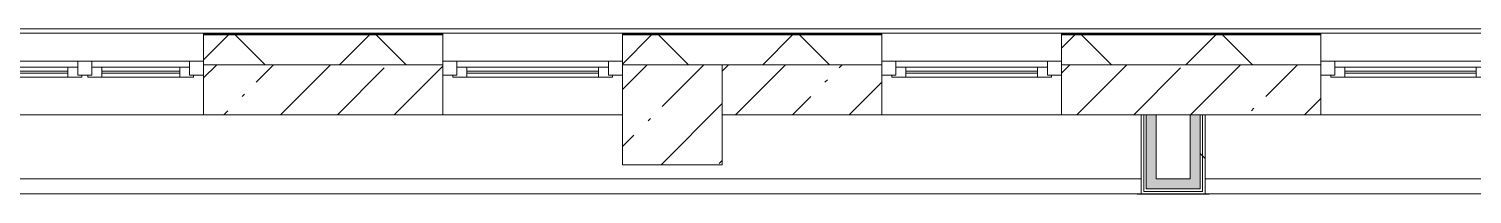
# Model space of a CAD drawing. Header units: millimetres. Extents: x -3724 to 231642, y -8553 to 29017.
# Drawn here: x 182278 to 189513, y 20753 to 21580 of the extents above; entities that cross this region are included whole.
import ezdxf

# ---------------------------------------------------------------- set-up
doc = ezdxf.new("R2010")
doc.units = ezdxf.units.MM
doc.layers.add('A-FLOR-1', color=7, linetype='Continuous', lineweight=5, true_color=0xaaaaaa)
doc.layers.add('I-WALL-2', color=7, linetype='Continuous', lineweight=9, true_color=0xe7e7e7)
for name, color, linetype, lineweight in [('A-GLAZ-2', 7, 'Continuous', 5), ('A-WALL', 7, 'Continuous', 9), ('A-WALL-3', 7, 'Continuous', 5), ('I-WALL-3', 7, 'Continuous', 5), ('S-COLS-2', 7, 'Continuous', 5)]:
    doc.layers.add(name, color=color, linetype=linetype, lineweight=lineweight)
pattern_1 = [(45, (79704.3, 0), (-530.33, 530.33), []), (135, (79704.3, 0), (-530.33, -530.33), [])]

# ---------------------------------------------------------------- blocks, each defined once
blk = doc.blocks.new('120_Окно_СКБ_1Ст - 120_Окно_СКБ_1Ст 900х2500_h_ с форточкой-22876038-1_3_1_птичка')
at = {"layer": 'A-GLAZ-2'}
for p, q in [((-450, -127), (-450, -57)), ((-450, -57), (-380, -57)), ((450, -57), (-450, -57)), ((-380, -57), (-380, -127)), ((380, -127), (380, -57)), ((380, -57), (450, -57)), ((450, -57), (450, -127)), ((-380, -127), (-450, -127)), ((-450, -127), (-400, -127)), ((-380, -127), (-400, -127)), ((-400, -127), (-400, -137)), ((-400, -137), (400, -137)), ((400, -137), (-400, -137)), ((380, -87), (-380, -87)), ((-380, -87), (-380, -127)), ((-330, -137), (-330, -87)), ((-330, -107), (330, -107)), ((330, -117), (-330, -117)), ((330, -137), (330, -87)), ((380, -127), (380, -87)), ((450, -127), (380, -127)), ((400, -127), (380, -127)), ((400, -127), (450, -127)), ((400, -137), (400, -127))]:
    blk.add_line(p, q, dxfattribs=at)
blk = doc.blocks.new('120_Окно_СКБ_1Ст - 120_Окно_СКБ_1Ст 900х2500_h_ с форточкой-V176-1_3_1_птичка')
at = {"layer": 'A-GLAZ-2'}
for p, q in [((-450, -127), (-450, -57)), ((-450, -57), (-380, -57)), ((450, -57), (-450, -57)), ((-380, -57), (-380, -127)), ((380, -127), (380, -57)), ((380, -57), (450, -57)), ((450, -57), (450, -127)), ((-380, -127), (-450, -127)), ((-450, -127), (-400, -127)), ((-380, -127), (-400, -127)), ((-400, -127), (-400, -137)), ((-400, -137), (400, -137)), ((400, -137), (-400, -137)), ((380, -87), (-380, -87)), ((-380, -87), (-380, -127)), ((-330, -137), (-330, -87)), ((-330, -107), (330, -107)), ((330, -117), (-330, -117)), ((330, -137), (330, -87)), ((380, -127), (380, -87)), ((450, -127), (380, -127)), ((400, -127), (380, -127)), ((400, -127), (450, -127)), ((400, -137), (400, -127))]:
    blk.add_line(p, q, dxfattribs=at)
blk = doc.blocks.new('BSC_Колонна _Прямоугольная - 500х500-23282986-1_3_1_птичка')
at = {"layer": 'S-COLS-2'}
h = blk.add_hatch(dxfattribs=at)
h.set_pattern_fill('FP_201', color=256, style=0, pattern_type=2)
h.set_pattern_definition([(45, (-105800, -21150), (-285.1231, 285.1231), []), (45, (-105514.88, -21150), (-285.1231, 285.1231), [504.031, -100.806, 16.764, -84.042])])
h.paths.add_polyline_path([(250, -250), (250, 250), (-250, 250), (-250, -250), (234.6, -250)])
for p, q in [((250, 250), (-250, 250)), ((-250, 250), (-250, -250)), ((250, -250), (250, 250)), ((-250, -250), (250, -250))]:
    blk.add_line(p, q, dxfattribs=at)
blk = doc.blocks.new('120_Окно_СКБ_2Ст_Фрамуга сверху - 120_Окно_СКБ_2Ст_2300х2500_h_ ДОО-23103760-1_3_1_птичка')
at = {"layer": 'A-GLAZ-2'}
for p, q in [((-1150, -127), (-1150, -57)), ((-1150, -57), (-1080, -57)), ((1150, -57), (-1150, -57)), ((-1080, -57), (-1080, -127)), ((-1080, -57), (1080, -57)), ((520, -127), (520, -57)), ((520, -57), (590, -57)), ((590, -57), (590, -127)), ((1080, -127), (1080, -57)), ((1080, -57), (1150, -57)), ((1150, -57), (1150, -127)), ((-1080, -127), (-1150, -127)), ((-1150, -127), (-1100, -127)), ((-1080, -127), (-1100, -127)), ((-1100, -127), (-1100, -137)), ((-1100, -137), (540, -137)), ((540, -137), (-1100, -137)), ((520, -87), (-1080, -87)), ((-1080, -87), (-1080, -127)), ((-1030, -137), (-1030, -87)), ((-1030, -107), (470, -107)), ((470, -117), (-1030, -117)), ((470, -137), (470, -87)), ((520, -127), (520, -87)), ((590, -127), (520, -127)), ((540, -127), (520, -127)), ((540, -127), (570, -127)), ((540, -127), (570, -127)), ((540, -137), (540, -127)), ((590, -127), (570, -127)), ((570, -127), (570, -137)), ((570, -137), (1100, -137)), ((1100, -137), (570, -137)), ((1080, -87), (590, -87)), ((590, -87), (590, -127)), ((640, -137), (640, -87)), ((640, -107), (1030, -107)), ((1030, -117), (640, -117)), ((1030, -137), (1030, -87)), ((1080, -127), (1080, -87)), ((1150, -127), (1080, -127)), ((1100, -127), (1080, -127)), ((1100, -127), (1150, -127)), ((1100, -137), (1100, -127))]:
    blk.add_line(p, q, dxfattribs=at)
blk = doc.blocks.new('Зашивка приборов отопления - Зашивка приборов отопления-33267402-1_3_1_птичка')
at = {"layer": 'A-WALL-3'}
for p, q in [((103450, 21150), (101150, 21150)), ((105550, 21150), (104650, 21150)), ((107750, 21150), (106850, 21150)), ((101150, 20829), (108150, 20829)), ((108150, 20829), (101150, 20829)), ((101150, 20754), (108150, 20754))]:
    blk.add_line(p, q, dxfattribs=at)
blk = doc.blocks.new('Зашивка приборов отопления1 - Зашивка приборов отопления-33268338-1_3_1_птичка')
at = {"layer": 'A-WALL-3'}
for p, q in [((109950, 21150), (109050, 21150)), ((108470, 20829), (110550, 20829)), ((110550, 20829), (108470, 20829)), ((108470, 20754), (110550, 20754))]:
    blk.add_line(p, q, dxfattribs=at)

msp = doc.modelspace()

# ---------------------------------------------------------------- hatches: boundary and pattern name
at = {"layer": 'A-WALL-3'}
h = msp.add_hatch(dxfattribs=at)
h.set_pattern_fill('FP_137', color=256, style=0, pattern_type=2)
h.set_pattern_definition([(45, (79704.3, 0), (-353.5534, 353.5534), []), (135, (79704.3, 0), (-353.5534, -353.5534), [])])
h.paths.add_polyline_path([(179446, 21400), (180854.3, 21400), (180854.3, 21550), (176314.3, 21550), (176314.3, 21400), (178784.3, 21400)])
h.paths.add_polyline_path([(186554.3, 21400), (186554.3, 21550), (185254.3, 21550), (185254.3, 21400), (185754.3, 21400)])
h.paths.add_polyline_path([(184354.3, 21400), (184354.3, 21550), (183154.3, 21550), (183154.3, 21400), (183641.2, 21400)])
h.paths.add_polyline_path([(190054.3, 21400), (190507.4, 21400), (190398.9, 21550), (189654.3, 21550), (189654.3, 21400), (189934, 21400)])
h.paths.add_polyline_path([(187454.3, 21400), (188754.3, 21400), (188754.3, 21550), (187454.3, 21550), (187454.3, 21540.1)])
h.paths.add_polyline_path([(173014.3, 21400), (173010.7, 21550), (172764.3, 21550), (172764.3, 21400), (172874.3, 21400)])
h.paths.add_polyline_path([(190754.3, 21400), (190939.4, 21400), (190830.9, 21550), (190645.8, 21550), (190674.7, 21510)])
at = {"layer": 'I-WALL-2'}
for points in [[(187879.3, 20779), (187929.3, 20779), (187929.3, 21150), (187879.3, 21150), (187879.3, 20787.6)], [(188099.3, 20829), (188149.3, 20829), (188149.3, 21150), (188099.3, 21150), (188099.3, 20900)], [(188149.3, 20779), (188149.3, 20829), (187929.3, 20826.5), (187929.3, 20779)]]:
    msp.add_hatch(color=256, dxfattribs=at).paths.add_polyline_path(points)
at = {"layer": 'I-WALL-3'}
h = msp.add_hatch(dxfattribs=at)
h.set_pattern_fill('FP_118', color=256, style=0, pattern_type=2)
h.set_pattern_definition([(45, (79704.28, 0), (-285.1231, 285.1231), []), (45, (79989.4, 0), (-285.1231, 285.1231), [504.031, -100.806, 16.764, -84.042])])
h.paths.add_polyline_path([(183154.3, 21150), (184354.3, 21150), (184354.3, 21400), (183154.3, 21400), (183154.3, 21217.1)])
h.paths.add_polyline_path([(180854.3, 21150), (180854.3, 21400), (180504.3, 21400), (180504.3, 21150)])
h.paths.add_polyline_path([(185754.3, 21150), (186554.3, 21150), (186554.3, 21400), (185754.3, 21400), (185754.3, 21246.2)])
h.paths.add_polyline_path([(189934, 21150), (190054.3, 21150), (190054.3, 21400), (189654.3, 21400), (189654.3, 21150)])
h.paths.add_polyline_path([(187454.3, 21150), (188754.3, 21150), (188754.3, 21400), (187454.3, 21400), (187454.3, 21320.6)])
h = msp.add_hatch(dxfattribs=at)
h.set_pattern_fill('FP_215', color=256, style=0, pattern_type=2)
h.set_pattern_definition(pattern_1)
h.paths.add_polyline_path([(188149.3, 20779), (188161.8, 20779.7), (188161.8, 21150), (188149.3, 21150), (188149.3, 20787.6)])
h = msp.add_hatch(dxfattribs=at)
h.set_pattern_fill('FP_215', color=256, style=0, pattern_type=2)
h.set_pattern_definition(pattern_1)
h.paths.add_polyline_path([(188174.3, 20766.5), (188174.3, 21150), (188161.8, 21144.6), (188161.8, 20766.5)])

# ---------------------------------------------------------------- linework, layer by layer
at = {"layer": 'A-FLOR-1'}
msp.add_line((188194.3, 20753), (187833.3, 20753), dxfattribs=at)
at = {"layer": 'A-WALL'}
for p, q in [((184354.3, 21553), (183154.3, 21553)), ((184354.3, 21550), (183154.3, 21550)), ((186554.3, 21553), (185254.3, 21553)), ((186554.3, 21550), (185254.3, 21550)), ((188754.3, 21553), (187454.3, 21553)), ((188754.3, 21550), (187454.3, 21550)), ((183154.3, 21400), (184354.3, 21400)), ((185754.3, 21400), (186554.3, 21400)), ((187454.3, 21400), (188754.3, 21400)), ((187929.3, 21150), (187854.3, 21150)), ((187866.8, 20766.5), (187866.8, 21150)), ((187879.3, 20779), (187879.3, 21150)), ((188174.3, 21150), (188099.3, 21150)), ((188149.3, 21150), (188149.3, 20779)), ((188161.8, 21150), (188161.8, 20766.5)), ((188161.8, 20766.5), (187866.8, 20766.5)), ((188149.3, 20779), (187879.3, 20779))]:
    msp.add_line(p, q, dxfattribs=at)
at = {"layer": 'A-WALL-3'}
for p, q in [((176274.3, 21580), (190846.2, 21580)), ((188754.3, 21558), (176314.3, 21558)), ((183154.3, 21558), (183154.3, 21400)), ((184354.3, 21400), (184354.3, 21558)), ((185254.3, 21558), (185254.3, 21400)), ((186554.3, 21400), (186554.3, 21558)), ((187454.3, 21558), (187454.3, 21400)), ((188754.3, 21400), (188754.3, 21558)), ((190835, 21558), (188754.3, 21558))]:
    msp.add_line(p, q, dxfattribs=at)
at = {"layer": 'I-WALL-3'}
for p, q in [((183154.3, 21400), (183154.3, 21150)), ((184354.3, 21150), (184354.3, 21400)), ((186554.3, 21150), (186554.3, 21400)), ((187454.3, 21400), (187454.3, 21150)), ((188754.3, 21150), (188754.3, 21400)), ((185254.3, 21150), (180504.3, 21150)), ((187854.3, 21150), (185754.3, 21150)), ((187854.3, 21150), (187854.3, 20754)), ((187929.3, 21150), (188099.3, 21150)), ((187929.3, 20829), (187929.3, 21150)), ((188099.3, 21150), (188099.3, 20829)), ((190054.3, 21150), (188174.3, 21150)), ((188174.3, 20754), (188174.3, 21150)), ((188099.3, 20829), (187929.3, 20829)), ((187854.3, 20754), (188174.3, 20754))]:
    msp.add_line(p, q, dxfattribs=at)

# ---------------------------------------------------------------- block references
at = {"layer": 'A-GLAZ-2'}
for name, p in [('120_Окно_СКБ_2Ст_Фрамуга сверху - 120_Окно_СКБ_2Ст_2300х2500_h_ ДОО-23103760-1_3_1_птичка', (182004.3, 21475)), ('120_Окно_СКБ_1Ст - 120_Окно_СКБ_1Ст 900х2500_h_ с форточкой-V176-1_3_1_птичка', (184804.3, 21475)), ('120_Окно_СКБ_1Ст - 120_Окно_СКБ_1Ст 900х2500_h_ с форточкой-22876038-1_3_1_птичка', (187004.3, 21475)), ('120_Окно_СКБ_1Ст - 120_Окно_СКБ_1Ст 900х2500_h_ с форточкой-22876038-1_3_1_птичка', (189204.3, 21475))]:
    msp.add_blockref(name, p, dxfattribs=at)
at = {"layer": 'A-WALL-3'}
for name in ['Зашивка приборов отопления - Зашивка приборов отопления-33267402-1_3_1_птичка', 'Зашивка приборов отопления1 - Зашивка приборов отопления-33268338-1_3_1_птичка']:
    msp.add_blockref(name, (79704.3, 0), dxfattribs=at)
at = {"layer": 'S-COLS-2'}
msp.add_blockref('BSC_Колонна _Прямоугольная - 500х500-23282986-1_3_1_птичка', (185504.3, 21150), dxfattribs=at)

doc.saveas('drawing.dxf')
